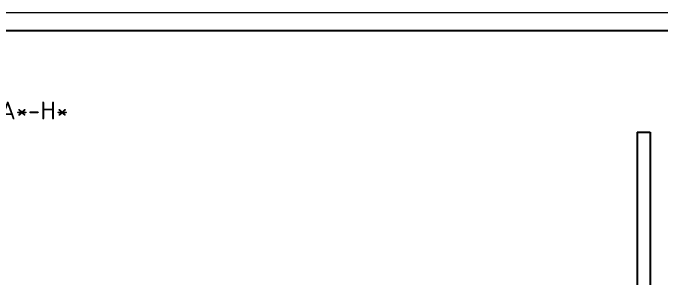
# Model space of a CAD drawing. Extents: x -965262 to 1142518, y -357520 to 71675.
# Drawn here: x -115622 to -97555, y -205482 to -198088 of the extents above; entities that cross this region are included whole.
import ezdxf

# ---------------------------------------------------------------- set-up
doc = ezdxf.new("R2010")
doc.units = 0
doc.header["$LTSCALE"] = 10
doc.layers.get('0').update_dxf_attribs({"linetype": 'CONTINUOUS', "lineweight": 30})
doc.styles.add('GOST 2.304', font='isocpeur.ttf', dxfattribs={"width": 0.75, "height": 250})

# ---------------------------------------------------------------- blocks, each defined once
blk = doc.blocks.new('Фасад А-Н')
at = {"color": 0, "ltscale": 2}
for p, q in [((-117015.1, 51124.6, -3250.5), (-117015.1, 39859.7, -3250.5)), ((-116295.1, 51124.6, -3250.5), (-116295.1, 39859.7, -3250.5))]:
    blk.add_line(p, q, dxfattribs=at)
at = {"color": 0}
blk.add_line((-117015.1, 51124.6, -3250.5), (-116295.1, 51124.6, -3250.5), dxfattribs=at)
at = {"insert": (-152811.5, 52257.7, 9788.6), "char_height": 1000, "width": 56710.379, "attachment_point": 5, "style": 'GOST 2.304'}
blk.add_mtext('{\\W1;Фасад А*-Н*}', dxfattribs=at)

msp = doc.modelspace()

# ---------------------------------------------------------------- linework, layer by layer
at = {"lineweight": 15, "elevation": -3259.8}
msp.add_lwpolyline([(-147532.4, -240087.8), (-88132.4, -240087.8), (-88132.4, -198087.8), (-147532.4, -198087.8)], close=True, dxfattribs=at)
at = {"elevation": -3259.8}
msp.add_lwpolyline([(-145532.4, -239587.8), (-88632.4, -239587.8), (-88632.4, -198587.8), (-145532.4, -198587.8)], close=True, dxfattribs=at)

# ---------------------------------------------------------------- block references
at = {"lineweight": 15, "xscale": 0.5, "yscale": 0.5, "zscale": 0.5}
msp.add_blockref('Фасад А-Н', (-39712.5, -226976.5, -1634.5), dxfattribs=at)

doc.saveas('drawing.dxf')
